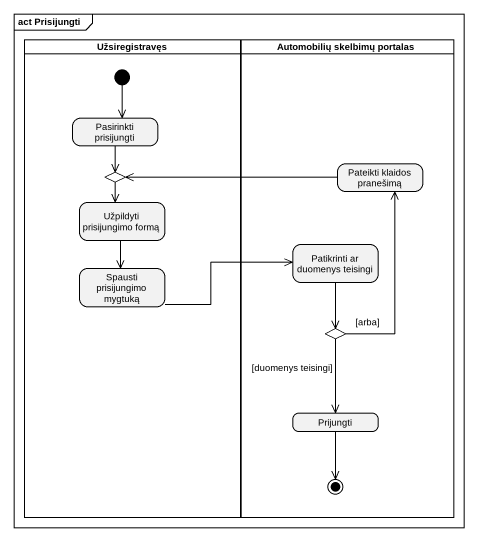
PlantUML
@startuml
mainframe act Prisijungti
hide empty description
state Užsiregistravęs <<partition>> {
  state "Pasirinkti prisijungti" as Pasirinkti_prisijungti
  state choice1 <<choice>>
  state "Užpildyti prisijungimo formą" as Užpildyti_prisijungimo_formą
  state "Spausti prisijungimo mygtuką" as Spausti_prisijungimo_mygtuką
  [*] --> Pasirinkti_prisijungti
}
state "Automobilių skelbimų portalas" as Automobilių_skelbimų <<partition>> {
  state "Pateikti klaidos pranešimą" as Pateikti_klaidos_pranešimą
  state "Patikrinti ar duomenys teisingi" as Patikrinti_ar_duomenys
  state choice2 <<choice>>
  state Prijungti
  Prijungti --> [*]
}
Pasirinkti_prisijungti --> choice1
choice1 --> Užpildyti_prisijungimo_formą
Pateikti_klaidos_pranešimą -left-> choice1
Užpildyti_prisijungimo_formą --> Spausti_prisijungimo_mygtuką
Spausti_prisijungimo_mygtuką -right-> Patikrinti_ar_duomenys
Patikrinti_ar_duomenys --> choice2
choice2 -up-> Pateikti_klaidos_pranešimą : [arba]
choice2 --> Prijungti : [duomenys teisingi]
@enduml
